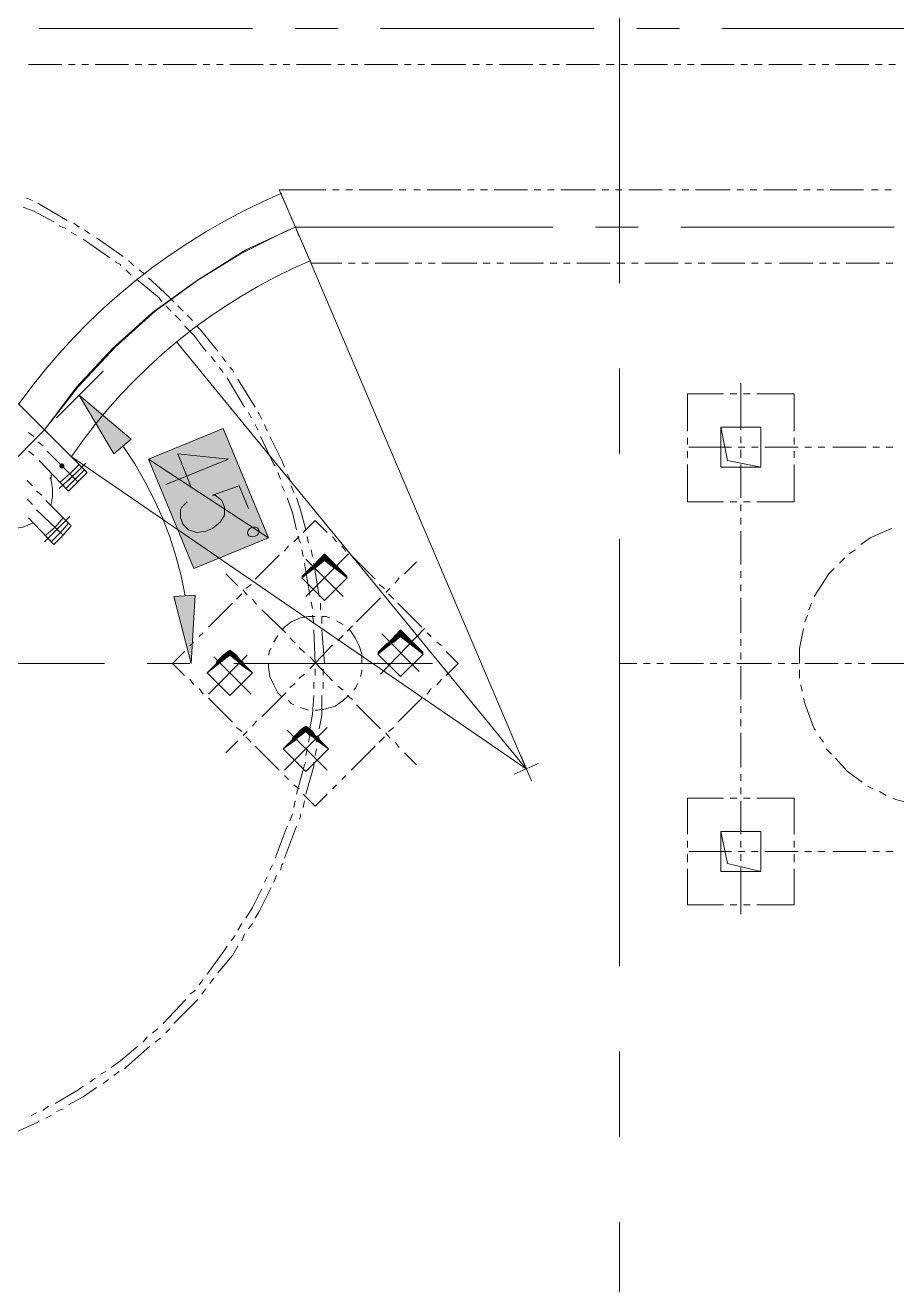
# Model space of a CAD drawing. Header units: millimetres. Extents: x 29 to 95071, y 20 to 67221.
# Drawn here: x 53820 to 57059, y 28872 to 33553 of the extents above; entities that cross this region are included whole.
import ezdxf

# ---------------------------------------------------------------- set-up
doc = ezdxf.new("R2010")
doc.units = ezdxf.units.MM

msp = doc.modelspace()

# ---------------------------------------------------------------- hatches: boundary and pattern name
h = msp.add_hatch(color=7)
h.dxf.hatch_style = 2
h.paths.add_polyline_path([(54149.6, 31959.7), (54214, 32014.2), (54020.7, 32177.8)])
at = {"true_color": 0xffffff}
h = msp.add_hatch(color=7, dxfattribs=at)
h.paths.add_polyline_path([(54556, 32053.9), (54278.5, 31939.9), (54724.5, 31647.5)])
h.paths.add_polyline_path([(54278.5, 31939.9), (54724.5, 31647.5), (54447, 31533.5)])
h = msp.add_hatch(color=7)
h.dxf.hatch_style = 2
h.paths.add_polyline_path([(53956.3, 31905.2), (53949.3, 31908.1), (53946.4, 31915.1), (53949.3, 31922.1), (53956.3, 31925), (53963.3, 31922.1), (53966.2, 31915.1), (53963.3, 31908.1)])
h = msp.add_hatch(color=7)
h.paths.add_polyline_path([(54932.7, 31563.2), (54912.9, 31563.2), (54907.9, 31543.4)])
h.paths.add_polyline_path([(54912.9, 31563.2), (54907.9, 31543.4), (54893.1, 31543.4)])
h = msp.add_hatch(color=7)
h.dxf.hatch_style = 2
h.paths.add_polyline_path([(54932.7, 31588), (54957.5, 31563.2), (54912.9, 31563.2)])
h = msp.add_hatch(color=7)
h.paths.add_polyline_path([(54957.5, 31563.2), (54932.7, 31563.2), (54967.4, 31553.3)])
h.paths.add_polyline_path([(54932.7, 31563.2), (54967.4, 31553.3), (54947.6, 31553.3)])
h = msp.add_hatch(color=7)
h.paths.add_polyline_path([(54947.6, 31553.3), (54957.5, 31543.4), (54967.4, 31543.4)])
h.paths.add_polyline_path([(54957.5, 31543.4), (54967.4, 31543.4), (54967.4, 31538.4)])
h = msp.add_hatch(color=7)
h.dxf.hatch_style = 2
h.paths.add_polyline_path([(54947.6, 31553.3), (54967.4, 31553.3), (54967.4, 31543.4)])
h = msp.add_hatch(color=7)
h.dxf.hatch_style = 2
h.paths.add_polyline_path([(54967.4, 31553.3), (54977.3, 31543.4), (54967.4, 31543.4)])
h = msp.add_hatch(color=7)
h.paths.add_polyline_path([(54898, 31538.4), (54888.1, 31538.4)])
h.paths.add_polyline_path([(54888.1, 31538.4), (54898, 31538.4), (54883.2, 31538.4)])
h.paths.add_polyline_path([(54898, 31538.4), (54883.2, 31538.4), (54848.5, 31503.7)])
h = msp.add_hatch(color=7)
h.dxf.hatch_style = 2
h.paths.add_polyline_path([(54893.1, 31543.4), (54898, 31538.4), (54888.1, 31538.4)])
h = msp.add_hatch(color=7)
h.paths.add_polyline_path([(54907.9, 31543.4), (54893.1, 31543.4), (54903, 31538.4)])
h.paths.add_polyline_path([(54893.1, 31543.4), (54903, 31538.4), (54898, 31538.4)])
h = msp.add_hatch(color=7)
h.paths.add_polyline_path([(54977.3, 31543.4), (54967.4, 31543.4), (54972.4, 31538.4)])
h.paths.add_polyline_path([(54967.4, 31543.4), (54972.4, 31538.4), (54967.4, 31538.4)])
h = msp.add_hatch(color=7)
h.paths.add_polyline_path([(54972.4, 31538.4), (54967.4, 31538.4), (54982.3, 31538.4)])
h.paths.add_polyline_path([(54967.4, 31538.4), (54982.3, 31538.4), (55017, 31503.7)])
h = msp.add_hatch(color=7)
h.paths.add_polyline_path([(54982.3, 31538.4), (54977.3, 31543.4)])
h.paths.add_polyline_path([(54977.3, 31543.4), (54982.3, 31538.4), (54972.4, 31538.4)])
h = msp.add_hatch(color=7)
h.dxf.hatch_style = 2
h.paths.add_polyline_path([(54451.9, 31434.3), (54372.6, 31429.4), (54437.1, 31181.5)])
h = msp.add_hatch(color=7)
h.paths.add_polyline_path([(55215.2, 31280.7), (55195.4, 31280.7), (55190.5, 31260.8)])
h.paths.add_polyline_path([(55195.4, 31280.7), (55190.5, 31260.8), (55175.6, 31260.8)])
h = msp.add_hatch(color=7)
h.dxf.hatch_style = 2
h.paths.add_polyline_path([(55215.2, 31305.5), (55240, 31280.7), (55195.4, 31280.7)])
h = msp.add_hatch(color=7)
h.paths.add_polyline_path([(55240, 31280.7), (55215.2, 31280.7), (55259.9, 31260.8)])
h.paths.add_polyline_path([(55215.2, 31280.7), (55259.9, 31260.8), (55245, 31260.8)])
h = msp.add_hatch(color=7)
h.dxf.hatch_style = 2
h.paths.add_polyline_path([(54580.8, 31231.1), (54605.6, 31211.3), (54556, 31211.3)])
h = msp.add_hatch(color=7)
h.dxf.hatch_style = 2
h.paths.add_polyline_path([(55165.7, 31255.9), (55180.5, 31255.9), (55131, 31221.2)])
h = msp.add_hatch(color=7)
h.paths.add_polyline_path([(55190.5, 31260.8), (55175.6, 31260.8), (55180.5, 31255.9)])
h.paths.add_polyline_path([(55175.6, 31260.8), (55180.5, 31255.9), (55165.7, 31255.9)])
h = msp.add_hatch(color=7)
h.paths.add_polyline_path([(55254.9, 31255.9), (55249.9, 31255.9)])
h.paths.add_polyline_path([(55254.9, 31255.9), (55249.9, 31255.9), (55245, 31260.8)])
h = msp.add_hatch(color=7)
h.dxf.hatch_style = 2
h.paths.add_polyline_path([(55245, 31260.8), (55259.9, 31260.8), (55254.9, 31255.9)])
h = msp.add_hatch(color=7)
h.paths.add_polyline_path([(55254.9, 31255.9), (55249.9, 31255.9), (55264.8, 31255.9)])
h.paths.add_polyline_path([(55249.9, 31255.9), (55264.8, 31255.9), (55299.5, 31221.2)])
h = msp.add_hatch(color=7)
h.dxf.hatch_style = 2
h.paths.add_polyline_path([(55259.9, 31260.8), (55264.8, 31255.9), (55254.9, 31255.9)])
h = msp.add_hatch(color=7)
h.dxf.hatch_style = 2
h.paths.add_polyline_path([(54531.2, 31181.5), (54541.2, 31181.5), (54496.5, 31146.8)])
h = msp.add_hatch(color=7)
h.paths.add_polyline_path([(54551.1, 31191.5), (54536.2, 31191.5), (54546.1, 31186.5)])
h.paths.add_polyline_path([(54536.2, 31191.5), (54546.1, 31186.5), (54531.2, 31186.5)])
h = msp.add_hatch(color=7)
h.paths.add_polyline_path([(54546.1, 31186.5), (54531.2, 31186.5), (54541.2, 31181.5)])
h.paths.add_polyline_path([(54531.2, 31186.5), (54541.2, 31181.5), (54531.2, 31181.5)])
h = msp.add_hatch(color=7)
h.paths.add_polyline_path([(54580.8, 31211.3), (54556, 31211.3), (54551.1, 31191.5)])
h.paths.add_polyline_path([(54556, 31211.3), (54551.1, 31191.5), (54536.2, 31191.5)])
h = msp.add_hatch(color=7)
h.paths.add_polyline_path([(54605.6, 31211.3), (54580.8, 31211.3), (54620.5, 31191.5)])
h.paths.add_polyline_path([(54580.8, 31211.3), (54620.5, 31191.5), (54605.6, 31191.5)])
h = msp.add_hatch(color=7)
h.paths.add_polyline_path([(54615.5, 31186.5), (54605.6, 31191.5)])
h.paths.add_polyline_path([(54615.5, 31186.5), (54605.6, 31191.5), (54620.5, 31191.5)])
h = msp.add_hatch(color=7)
h.dxf.hatch_style = 2
h.paths.add_polyline_path([(54620.5, 31191.5), (54630.4, 31186.5), (54615.5, 31186.5)])
h = msp.add_hatch(color=7)
h.paths.add_polyline_path([(54615.5, 31186.5), (54615.5, 31181.5), (54630.4, 31181.5)])
h.paths.add_polyline_path([(54615.5, 31181.5), (54630.4, 31181.5), (54665.1, 31146.8)])
h = msp.add_hatch(color=7)
h.dxf.hatch_style = 2
h.paths.add_polyline_path([(54615.5, 31186.5), (54630.4, 31186.5), (54630.4, 31181.5)])
h = msp.add_hatch(color=7)
h.dxf.hatch_style = 2
h.paths.add_polyline_path([(54863.3, 30948.6), (54878.2, 30938.7), (54848.5, 30938.7)])
h = msp.add_hatch(color=7)
h.dxf.hatch_style = 2
h.paths.add_polyline_path([(54813.8, 30899), (54828.6, 30899), (54779.1, 30864.3)])
h = msp.add_hatch(color=7)
h.paths.add_polyline_path([(54833.6, 30908.9), (54818.7, 30908.9), (54828.6, 30904)])
h.paths.add_polyline_path([(54818.7, 30908.9), (54828.6, 30904), (54813.8, 30904)])
h = msp.add_hatch(color=7)
h.paths.add_polyline_path([(54828.6, 30904), (54813.8, 30904), (54828.6, 30899)])
h.paths.add_polyline_path([(54813.8, 30904), (54828.6, 30899), (54813.8, 30899)])
h = msp.add_hatch(color=7)
h.paths.add_polyline_path([(54863.3, 30928.8), (54838.5, 30928.8), (54833.6, 30908.9)])
h.paths.add_polyline_path([(54838.5, 30928.8), (54833.6, 30908.9), (54818.7, 30908.9)])
h = msp.add_hatch(color=7)
h.paths.add_polyline_path([(54878.2, 30938.7), (54848.5, 30938.7), (54878.2, 30928.8)])
h.paths.add_polyline_path([(54848.5, 30938.7), (54878.2, 30928.8), (54838.5, 30928.8)])
h = msp.add_hatch(color=7)
h.dxf.hatch_style = 2
h.paths.add_polyline_path([(54863.3, 30928.8), (54878.2, 30928.8), (54878.2, 30913.9)])
h = msp.add_hatch(color=7)
h.dxf.hatch_style = 2
h.paths.add_polyline_path([(54878.2, 30938.7), (54888.1, 30928.8), (54878.2, 30928.8)])
h = msp.add_hatch(color=7)
h.paths.add_polyline_path([(54888.1, 30928.8), (54878.2, 30928.8), (54898, 30913.9)])
h.paths.add_polyline_path([(54878.2, 30928.8), (54898, 30913.9), (54878.2, 30913.9)])
h = msp.add_hatch(color=7)
h.paths.add_polyline_path([(54898, 30913.9), (54878.2, 30913.9), (54907.9, 30908.9)])
h.paths.add_polyline_path([(54878.2, 30913.9), (54907.9, 30908.9), (54888.1, 30908.9)])
h = msp.add_hatch(color=7)
h.paths.add_polyline_path([(54898, 30904), (54888.1, 30908.9)])
h.paths.add_polyline_path([(54898, 30904), (54888.1, 30908.9), (54907.9, 30908.9)])
h = msp.add_hatch(color=7)
h.dxf.hatch_style = 2
h.paths.add_polyline_path([(54907.9, 30908.9), (54912.9, 30904), (54898, 30904)])
h = msp.add_hatch(color=7)
h.paths.add_polyline_path([(54898, 30904), (54898, 30899), (54912.9, 30899)])
h.paths.add_polyline_path([(54898, 30899), (54912.9, 30899), (54947.6, 30864.3)])
h = msp.add_hatch(color=7)
h.dxf.hatch_style = 2
h.paths.add_polyline_path([(54898, 30904), (54912.9, 30904), (54912.9, 30899)])

# ---------------------------------------------------------------- linework, layer by layer
at = {"color": 7, "lineweight": 0}
for points in [[(56028.1, 32594.2), (56028.1, 34185.2)], [(53872, 33540.9), (54665.1, 33540.9)], [(54823.7, 33540.9), (54982.3, 33540.9)], [(55140.9, 33540.9), (55933.9, 33540.9)], [(56092.6, 33540.9), (56251.2, 33540.9)], [(56409.8, 33540.9), (57207.8, 33540.9)], [(53832.4, 33407), (53956.3, 33407)], [(53981.1, 33407), (54005.8, 33407)], [(54030.6, 33407), (54055.4, 33407)], [(54080.2, 33407), (54204.1, 33407)], [(54228.9, 33407), (54253.7, 33407)], [(54278.5, 33407), (54308.2, 33407)], [(54333, 33407), (54456.9, 33407)], [(54481.7, 33407), (54506.5, 33407)], [(54531.2, 33407), (54556, 33407)], [(54580.8, 33407), (54704.7, 33407)], [(54729.5, 33407), (54754.3, 33407)], [(54779.1, 33407), (54803.9, 33407)], [(54828.6, 33407), (54957.5, 33407)], [(54982.3, 33407), (55007.1, 33407)], [(55031.9, 33407), (55056.6, 33407)], [(55081.4, 33407), (55205.3, 33407)], [(55230.1, 33407), (55254.9, 33407)], [(55279.7, 33407), (55304.5, 33407)], [(55329.2, 33407), (55458.1, 33407)], [(55482.9, 33407), (55507.7, 33407)], [(55532.5, 33407), (55557.2, 33407)], [(55582, 33407), (55705.9, 33407)], [(55730.7, 33407), (55755.5, 33407)], [(55780.3, 33407), (55805.1, 33407)], [(55829.9, 33407), (55953.8, 33407)], [(55978.6, 33407), (56008.3, 33407)], [(56033.1, 33407), (56057.9, 33407)], [(56082.6, 33407), (56206.6, 33407)], [(56231.3, 33407), (56256.1, 33407)], [(56280.9, 33407), (56305.7, 33407)], [(56330.5, 33407), (56454.4, 33407)], [(56479.2, 33407), (56503.9, 33407)], [(56528.7, 33407), (56558.5, 33407)], [(56583.2, 33407), (56707.2, 33407)], [(56731.9, 33407), (56756.7, 33407)], [(56781.5, 33407), (56806.3, 33407)], [(56831.1, 33407), (56955, 33407)], [(56979.8, 33407), (57004.6, 33407)], [(57029.3, 33407), (57054.1, 33407)], [(54774.3, 32929.1), (54701.6, 32896.7), (54630.2, 32861.9), (54560.2, 32824.7), (54491.5, 32785.2), (54424.4, 32743.5), (54358.7, 32699.5), (54294.6, 32653.4), (54232.2, 32605.1), (54171.4, 32554.7), (54112.4, 32502.3), (54055.1, 32447.8), (53999.7, 32391.4), (53946.2, 32333.1), (53894.6, 32272.9), (53845, 32210.8), (53797.5, 32147)], [(53847.2, 32901.5), (53822.5, 32911.4)], [(54764.2, 32941.1), (54937.7, 32941.1)], [(54764.2, 32941.1), (54798.9, 32861.8)], [(54878.2, 32678.4), (54769.2, 32931.2)], [(54962.5, 32941.1), (54987.2, 32941.1)], [(55012, 32941.1), (55036.8, 32941.1)], [(55061.6, 32941.1), (55185.5, 32941.1)], [(55210.3, 32941.1), (55235.1, 32941.1)], [(55264.8, 32941.1), (55289.6, 32941.1)], [(55314.4, 32941.1), (55438.3, 32941.1)], [(55463.1, 32941.1), (55487.9, 32941.1)], [(55512.6, 32941.1), (55537.4, 32941.1)], [(55562.2, 32941.1), (55686.1, 32941.1)], [(55710.9, 32941.1), (55735.7, 32941.1)], [(55760.5, 32941.1), (55785.2, 32941.1)], [(55810, 32941.1), (55938.9, 32941.1)], [(55963.7, 32941.1), (55988.5, 32941.1)], [(56013.2, 32941.1), (56038, 32941.1)], [(56062.8, 32941.1), (56186.7, 32941.1)], [(56211.5, 32941.1), (56236.3, 32941.1)], [(56261.1, 32941.1), (56285.9, 32941.1)], [(56310.6, 32941.1), (56439.5, 32941.1)], [(56464.3, 32941.1), (56489.1, 32941.1)], [(56513.9, 32941.1), (56538.6, 32941.1)], [(56563.4, 32941.1), (56687.3, 32941.1)], [(56712.1, 32941.1), (56736.9, 32941.1)], [(56761.7, 32941.1), (56786.5, 32941.1)], [(56811.3, 32941.1), (56935.2, 32941.1)], [(56964.9, 32941.1), (56989.7, 32941.1)], [(57014.5, 32941.1), (57039.3, 32941.1)], [(53926.5, 32822.2), (53852.2, 32861.8), (53812.5, 32876.7)], [(53976.1, 32827.1), (53867.1, 32891.5)], [(54020.7, 32802.3), (54000.9, 32817.2)], [(54808.8, 32837), (54818.7, 32817.2)], [(53891.8, 32048.9), (54015.8, 32207.5), (54154.5, 32356.2), (54303.2, 32490.1), (54466.8, 32609), (54640.3, 32718.1), (54823.7, 32802.3)], [(54798.9, 32792.4), (54620.5, 32703.2), (54451.9, 32599.1), (54293.3, 32485.1), (54144.6, 32351.3), (54010.8, 32207.5), (53891.8, 32048.9)], [(53971.2, 32797.4), (53946.4, 32807.3)], [(54010.8, 32772.6), (53991, 32782.5)], [(54060.4, 32777.5), (54040.5, 32792.4)], [(54823.7, 32802.3), (55780.3, 32802.3)], [(54828.6, 32792.4), (54838.5, 32767.6)], [(55938.9, 32802.3), (56097.5, 32802.3)], [(56256.1, 32802.3), (57049.2, 32802.3)], [(54134.7, 32688.3), (54035.6, 32757.7)], [(54184.3, 32693.3), (54085.2, 32762.7)], [(54848.5, 32747.8), (54883.2, 32668.5)], [(54881, 32678.3), (54814.3, 32648.5), (54748.8, 32616.4), (54684.6, 32582), (54621.8, 32545.5), (54560.4, 32506.8), (54500.5, 32466), (54442, 32423.1), (54385.2, 32378.2), (54329.9, 32331.3), (54276.4, 32282.5), (54224.6, 32231.8), (54174.5, 32179.2), (54126.3, 32124.8), (54080, 32068.7), (54035.6, 32010.8), (53993.2, 31951.3)], [(54223.9, 32658.6), (54204.1, 32678.4)], [(55681.2, 30790), (54878.2, 32678.4)], [(54174.4, 32658.6), (54174.4, 32663.5), (54154.5, 32673.5)], [(54214, 32623.9), (54194.2, 32643.7)], [(54263.6, 32628.9), (54243.8, 32643.7)], [(54883.2, 32668.5), (54997.2, 32668.5)], [(55021.9, 32668.5), (55046.7, 32668.5)], [(55071.5, 32668.5), (55096.3, 32668.5)], [(55121.1, 32668.5), (55245, 32668.5)], [(55269.8, 32668.5), (55294.5, 32668.5)], [(55319.3, 32668.5), (55344.1, 32668.5)], [(55368.9, 32668.5), (55497.8, 32668.5)], [(55522.5, 32668.5), (55547.3, 32668.5)], [(55572.1, 32668.5), (55596.9, 32668.5)], [(55621.7, 32668.5), (55745.6, 32668.5)], [(55770.4, 32668.5), (55795.2, 32668.5)], [(55819.9, 32668.5), (55844.7, 32668.5)], [(55869.5, 32668.5), (55993.4, 32668.5)], [(56018.2, 32668.5), (56047.9, 32668.5)], [(56072.7, 32668.5), (56097.5, 32668.5)], [(56122.3, 32668.5), (56246.2, 32668.5)], [(56271, 32668.5), (56295.8, 32668.5)], [(56320.6, 32668.5), (56345.3, 32668.5)], [(56370.1, 32668.5), (56494, 32668.5)], [(56518.8, 32668.5), (56543.6, 32668.5)], [(56568.4, 32668.5), (56593.2, 32668.5)], [(56622.9, 32668.5), (56746.8, 32668.5)], [(56771.6, 32668.5), (56796.4, 32668.5)], [(56821.2, 32668.5), (56845.9, 32668.5)], [(56870.7, 32668.5), (56994.6, 32668.5)], [(57019.4, 32668.5), (57044.2, 32668.5)], [(54328, 32524.8), (54318.1, 32539.6), (54233.8, 32609)], [(54372.6, 32524.8), (54337.9, 32559.5), (54278.5, 32614)], [(54362.7, 32490.1), (54342.9, 32509.9)], [(54407.3, 32490.1), (54387.5, 32509.9)], [(54397.4, 32455.4), (54377.6, 32475.2)], [(54442, 32455.4), (54422.2, 32475.2)], [(54491.6, 32341.4), (54447, 32400.8), (54412.3, 32435.5)], [(54536.2, 32341.4), (54471.8, 32420.7), (54456.9, 32435.5)], [(53991, 31949.8), (55681.2, 30790), (54382.5, 32376.1)], [(54526.3, 32301.7), (54511.4, 32321.5)], [(54565.9, 32301.7), (54551.1, 32321.5)], [(53936.5, 32093.5), (54109.9, 32267)], [(54556, 32262.1), (54541.2, 32281.9)], [(54595.7, 32262.1), (54590.7, 32272), (54580.8, 32281.9)], [(56028.1, 31959.7), (56028.1, 32276.9)], [(54635.3, 32133.2), (54570.9, 32242.2)], [(54675, 32133.2), (54610.5, 32237.3)], [(56479.2, 32048.9), (56479.2, 32222.4)], [(53847.2, 32093.5), (53738.2, 32202.6)], [(56280.9, 32182.8), (56414.7, 32182.8)], [(56280.9, 32044), (56280.9, 32182.8)], [(56439.5, 32182.8), (56464.3, 32182.8)], [(56489.1, 32182.8), (56513.9, 32182.8)], [(56538.6, 32182.8), (56677.4, 32182.8)], [(56677.4, 32044), (56677.4, 32182.8)], [(53991, 31949.8), (53792.7, 32148.1)], [(53991, 31949.8), (53792.7, 32148.1)], [(53881.9, 32058.8), (53867.1, 32073.7)], [(54660.1, 32093.5), (54650.2, 32113.4)], [(54684.9, 32048.9), (54675, 32068.8)], [(54699.8, 32088.6), (54689.9, 32108.4), (54684.9, 32113.4)], [(54719.6, 32044), (54709.7, 32068.8)], [(53029.4, 31181.5), (53891.8, 32048.9)], [(53852.2, 32024.2), (53832.4, 32039)], [(53852.2, 32024.2), (53832.4, 32039)], [(53921.6, 32019.2), (53901.8, 32039)], [(54749.3, 31915.1), (54744.4, 31920.1), (54694.8, 32024.2)], [(54784, 31910.2), (54774.1, 31934.9), (54729.5, 32024.2)], [(56404.8, 32058.8), (56553.5, 32058.8)], [(56429.6, 31934.9), (56404.8, 32058.8), (56404.8, 31910.2)], [(56479.2, 31999.4), (56479.2, 32024.2)], [(56553.5, 31910.2), (56553.5, 32058.8)], [(53886.9, 31989.5), (53867.1, 32004.3)], [(53886.9, 31989.5), (53867.1, 32004.3)], [(54050.5, 31890.3), (53936.5, 32004.3)], [(54414.9, 31432.7), (54399.5, 31506.8), (54380.2, 31579.7), (54357, 31651.4), (54330.1, 31721.8), (54299.4, 31790.5), (54265.1, 31857.6), (54227.2, 31922.8), (54185.7, 31986.1)], [(56280.9, 31994.4), (56280.9, 32019.2)], [(56285.9, 31984.5), (56444.5, 31984.5)], [(56469.2, 31984.5), (56494, 31984.5)], [(56479.2, 31944.8), (56479.2, 31974.6)], [(56518.8, 31984.5), (56543.6, 31984.5)], [(56568.4, 31984.5), (56692.3, 31984.5)], [(56677.4, 31994.4), (56677.4, 32019.2)], [(56717.1, 31984.5), (56741.9, 31984.5)], [(56766.6, 31984.5), (56791.4, 31984.5)], [(56821.2, 31984.5), (56945.1, 31984.5)], [(56969.9, 31984.5), (56994.6, 31984.5)], [(57019.4, 31984.5), (57044.2, 31984.5)], [(53852.2, 31954.8), (53832.4, 31969.6)], [(53981.1, 31820.9), (53872, 31934.9)], [(54015.8, 31855.6), (53901.8, 31969.6)], [(54015.8, 31855.6), (53901.8, 31969.6)], [(54342.9, 31845.7), (54575.8, 31939.9), (54387.5, 31959.7), (54437.1, 31835.8)], [(56280.9, 31944.8), (56280.9, 31969.6)], [(56404.8, 31910.2), (56553.5, 31910.2), (56429.6, 31934.9)], [(56677.4, 31944.8), (56677.4, 31969.6)], [(53921.6, 31885.4), (53916.6, 31880.4)], [(54010.8, 31890.3), (53946.4, 31830.8)], [(53986, 31885.4), (53951.3, 31855.6)], [(53981.1, 31860.6), (54045.5, 31925)], [(53986, 31885.4), (54020.7, 31920.1)], [(54005.8, 31865.5), (54040.5, 31900.2)], [(54050.5, 31890.3), (54015.8, 31855.6)], [(54769.2, 31865.5), (54759.2, 31890.3)], [(54803.9, 31865.5), (54793.9, 31885.4)], [(56280.9, 31781.3), (56280.9, 31920.1)], [(56479.2, 31796.2), (56479.2, 31920.1)], [(56677.4, 31781.3), (56677.4, 31920.1)], [(53847.2, 31840.8), (53827.4, 31860.6)], [(53916.6, 31771.4), (53921.6, 31801.1), (53921.6, 31830.8), (53916.6, 31860.6), (53916.6, 31865.5), (53911.7, 31870.5), (53916.6, 31870.5), (53916.6, 31875.5), (53916.6, 31880.4)], [(54005.8, 31865.5), (53971.2, 31830.8)], [(53981.1, 31820.9), (54015.8, 31855.6)], [(54650.2, 31756.5), (54615.5, 31840.8), (54516.4, 31806.1), (54526.3, 31806.1), (54551.1, 31786.2), (54561, 31761.5), (54561, 31731.7), (54546.1, 31706.9), (54516.4, 31682.2), (54491.6, 31672.2), (54456.9, 31667.3), (54427.2, 31677.2), (54407.3, 31697), (54397.4, 31721.8), (54397.4, 31751.5), (54402.4, 31761.5), (54422.2, 31781.3)], [(54784, 31820.9), (54774.1, 31840.8)], [(54818.7, 31816), (54808.8, 31840.8)], [(53847.2, 31771.4), (53827.4, 31791.2)], [(53847.2, 31771.4), (53827.4, 31791.2)], [(53881.9, 31806.1), (53862.1, 31820.9)], [(54828.6, 31677.2), (54813.8, 31741.6), (54793.9, 31796.2)], [(54863.3, 31677.2), (54843.5, 31751.5), (54828.6, 31796.2)], [(53961.2, 31657.4), (53862.1, 31751.5)], [(53961.2, 31657.4), (53862.1, 31751.5)], [(53991, 31692.1), (53896.8, 31786.2)], [(56280.9, 31781.3), (56414.7, 31781.3)], [(56439.5, 31781.3), (56464.3, 31781.3)], [(56479.2, 31746.6), (56479.2, 31771.4)], [(56489.1, 31781.3), (56513.9, 31781.3)], [(56538.6, 31781.3), (56677.4, 31781.3)], [(53713.4, 31677.2), (53718.4, 31677.2), (53718.4, 31682.2), (53723.3, 31682.2), (53728.3, 31682.2), (53733.2, 31682.2), (53738.2, 31682.2), (53777.8, 31682.2), (53812.5, 31687.1), (53847.2, 31702)], [(53926.5, 31622.7), (53832.4, 31721.8)], [(53956.3, 31697), (53891.8, 31632.6)], [(53921.6, 31662.3), (53986, 31726.8)], [(53931.5, 31687.1), (53961.2, 31721.8)], [(53951.3, 31667.3), (53981.1, 31702)], [(54853.4, 31667.3), (54898, 31711.9)], [(54898, 31711.9), (54942.6, 31667.3)], [(56479.2, 31697), (56479.2, 31721.8)], [(53931.5, 31687.1), (53896.8, 31657.4)], [(53951.3, 31667.3), (53916.6, 31632.6)], [(53926.5, 31622.7), (53961.2, 31657.4)], [(53991, 31692.1), (53961.2, 31657.4)], [(54818.7, 31632.6), (54838.5, 31652.4)], [(54843.5, 31627.6), (54833.6, 31652.4)], [(54873.2, 31627.6), (54868.3, 31652.4)], [(54962.5, 31652.4), (54977.3, 31632.6)], [(56479.2, 31548.3), (56479.2, 31672.2)], [(57039.3, 31682.2), (56959.9, 31647.5), (56925.3, 31622.7)], [(54784, 31597.9), (54798.9, 31617.7)], [(54853.4, 31578.1), (54848.5, 31602.8)], [(54888.1, 31578.1), (54883.2, 31602.8)], [(54997.2, 31617.7), (55012, 31597.9)], [(56028.1, 30056.4), (56028.1, 31642.5)], [(56905.4, 31602.8), (56880.6, 31588)], [(54675, 31493.8), (54764.2, 31583)], [(54932.7, 31588), (54848.5, 31498.8), (54932.7, 31563.2)], [(54878.2, 31434.3), (54858.4, 31553.3)], [(55021.9, 31588), (54863.3, 31429.4)], [(54863.3, 31568.1), (55002.1, 31429.4)], [(54912.9, 31429.4), (54893.1, 31553.3)], [(55017, 31498.8), (54932.7, 31588)], [(54932.7, 31563.2), (55017, 31498.8)], [(55031.9, 31583), (55121.1, 31493.8)], [(55230.1, 31513.6), (55274.7, 31558.2)], [(56865.8, 31573.1), (56845.9, 31553.3)], [(54565.9, 31513.6), (54610.5, 31469)], [(56479.2, 31498.8), (56479.2, 31523.5)], [(56826.1, 31533.5), (56806.3, 31513.6), (56751.8, 31429.4)], [(54640.3, 31459.1), (54660.1, 31474)], [(54932.7, 31414.5), (54848.5, 31498.8)], [(55017, 31498.8), (54932.7, 31414.5)], [(55135.9, 31474), (55155.8, 31459.1)], [(55195.4, 31478.9), (55210.3, 31498.8)], [(56479.2, 31449.2), (56479.2, 31474)], [(54605.6, 31419.5), (54625.4, 31439.3)], [(54630.4, 31454.1), (54645.2, 31434.3)], [(54665.1, 31419.5), (54679.9, 31399.6)], [(55051.7, 31335.2), (55140.9, 31424.4)], [(55160.7, 31444.2), (55175.6, 31459.1)], [(55170.6, 31439.3), (55190.5, 31419.5)], [(56479.2, 31295.5), (56479.2, 31424.4)], [(54501.5, 31315.4), (54590.7, 31404.6)], [(54699.8, 31379.8), (54789, 31295.5)], [(54888.1, 31384.8), (54883.2, 31409.5)], [(54917.9, 31379.8), (54917.9, 31404.6)], [(55205.3, 31404.6), (55294.5, 31315.4)], [(56741.9, 31404.6), (56731.9, 31379.8)], [(54898, 31355), (54873.2, 31355), (54843.5, 31350.1), (54808.8, 31335.2), (54784, 31315.4), (54774.1, 31305.5)], [(54893.1, 31330.2), (54888.1, 31360)], [(54922.8, 31330.2), (54922.8, 31355)], [(54952.5, 31350.1), (54937.7, 31355), (54922.8, 31355)], [(55002.1, 31325.3), (54977.3, 31340.1)], [(55017, 31300.5), (55036.8, 31320.3)], [(56727, 31360), (56717.1, 31335.2)], [(54466.8, 31280.7), (54481.7, 31295.5)], [(54759.2, 31285.6), (54744.4, 31260.8)], [(54803.9, 31275.7), (54823.7, 31255.9)], [(54898, 31181.5), (54893.1, 31305.5)], [(54932.7, 31181.5), (54922.8, 31305.5)], [(54982.3, 31265.8), (55002.1, 31285.6)], [(55071.5, 31181.5), (55071.5, 31216.2), (55061.6, 31246), (55046.7, 31275.7), (55026.9, 31305.5), (55021.9, 31305.5)], [(55215.2, 31305.5), (55131, 31216.2), (55215.2, 31280.7)], [(55304.5, 31310.4), (55140.9, 31141.9)], [(55284.6, 31151.8), (55145.9, 31290.6)], [(55215.2, 31280.7), (55299.5, 31216.2), (55215.2, 31305.5)], [(55314.4, 31295.5), (55329.2, 31280.7)], [(56712.1, 31310.4), (56697.3, 31236.1), (56697.3, 31181.5)], [(54367.7, 31181.5), (54412.3, 31226.1)], [(54432.1, 31246), (54447, 31260.8)], [(54734.5, 31236.1), (54729.5, 31231.1), (54724.5, 31211.3)], [(54838.5, 31241), (54858.4, 31221.2)], [(54878.2, 31161.7), (54962.5, 31250.9)], [(55349.1, 31260.8), (55368.9, 31246)], [(55383.8, 31226.1), (55428.4, 31181.5)], [(56479.2, 31246), (56479.2, 31270.8)], [(54114.9, 31181.5), (53321.8, 31181.5)], [(54432.1, 31181.5), (54273.5, 31181.5)], [(54367.7, 31181.5), (54412.3, 31136.9)], [(54645.2, 31211.3), (54501.5, 31067.5)], [(54660.1, 31067.5), (54521.3, 31206.3)], [(55334.2, 31181.5), (54595.7, 31181.5)], [(54724.5, 31181.5), (54724.5, 31166.7), (54729.5, 31132), (54744.4, 31102.2), (54759.2, 31072.5), (54774.1, 31057.6)], [(54878.2, 31206.3), (54962.5, 31117.1)], [(55215.2, 31132), (55131, 31216.2)], [(55299.5, 31216.2), (55215.2, 31132)], [(55383.8, 31136.9), (55428.4, 31181.5)], [(56028.1, 31181.5), (56092.6, 31181.5)], [(56117.3, 31181.5), (56142.1, 31181.5)], [(56166.9, 31181.5), (56191.7, 31181.5)], [(56216.5, 31181.5), (56340.4, 31181.5)], [(56365.2, 31181.5), (56389.9, 31181.5)], [(56414.7, 31181.5), (56439.5, 31181.5)], [(56464.3, 31181.5), (56593.2, 31181.5)], [(56479.2, 31196.4), (56479.2, 31221.2)], [(56617.9, 31181.5), (56642.7, 31181.5)], [(56667.5, 31181.5), (56692.3, 31181.5)], [(56717.1, 31181.5), (56841, 31181.5)], [(56865.8, 31181.5), (56890.6, 31181.5)], [(56915.3, 31181.5), (56940.1, 31181.5)], [(56964.9, 31181.5), (57088.8, 31181.5)], [(54580.8, 31062.6), (54496.5, 31146.8)], [(54665.1, 31146.8), (54580.8, 31062.6)], [(54838.5, 31127), (54858.4, 31141.9)], [(54898, 31136.9), (54898, 31161.7)], [(54927.8, 31136.9), (54927.8, 31161.7)], [(55066.5, 31132), (55071.5, 31151.8), (55071.5, 31156.8)], [(56479.2, 31047.7), (56479.2, 31171.6)], [(56697.3, 31156.8), (56697.3, 31132), (56697.3, 31127)], [(54432.1, 31122.1), (54447, 31102.2)], [(54466.8, 31087.4), (54481.7, 31067.5)], [(54803.9, 31092.3), (54823.7, 31107.2)], [(54893.1, 31087.4), (54893.1, 31112.1)], [(54927.8, 31087.4), (54927.8, 31112.1)], [(54982.3, 31097.3), (55002.1, 31082.4)], [(55041.8, 31082.4), (55046.7, 31087.4), (55056.6, 31107.2)], [(55314.4, 31067.5), (55329.2, 31087.4)], [(55349.1, 31102.2), (55368.9, 31122.1)], [(56702.2, 31102.2), (56707.2, 31077.5)], [(54501.5, 31052.7), (54590.7, 30963.5)], [(54699.8, 30983.3), (54789, 31072.5)], [(54798.9, 31042.8), (54808.8, 31032.8), (54818.7, 31027.9)], [(54878.2, 30938.7), (54888.1, 30993.2), (54893.1, 31062.6)], [(54898, 31008.1), (54907.9, 31008.1), (54937.7, 31013), (54972.4, 31022.9), (55002.1, 31042.8), (55021.9, 31062.6)], [(54912.9, 30938.7), (54922.8, 30988.2), (54922.8, 31062.6)], [(55017, 31062.6), (55036.8, 31047.7)], [(55205.3, 30963.5), (55294.5, 31052.7)], [(56712.1, 31052.7), (56717.1, 31032.8), (56751.8, 30938.7), (56756.7, 30933.7)], [(54843.5, 31018), (54873.2, 31008.1)], [(55051.7, 31027.9), (55140.9, 30938.7)], [(56479.2, 30998.1), (56479.2, 31022.9)], [(54665.1, 30948.6), (54679.9, 30968.4)], [(54863.3, 30948.6), (54779.1, 30864.3), (54863.3, 30928.8)], [(54863.3, 30928.8), (54947.6, 30864.3), (54863.3, 30948.6)], [(56479.2, 30948.6), (56479.2, 30973.4)], [(54605.6, 30943.6), (54625.4, 30928.8)], [(54630.4, 30913.9), (54645.2, 30928.8)], [(54640.3, 30908.9), (54660.1, 30889.1)], [(54942.6, 30943.6), (54784, 30785)], [(54942.6, 30785), (54793.9, 30933.7)], [(54873.2, 30889.1), (54878.2, 30913.9)], [(54903, 30889.1), (54907.9, 30913.9)], [(55135.9, 30889.1), (55155.8, 30908.9)], [(55160.7, 30923.8), (55175.6, 30904)], [(55170.6, 30928.8), (55190.5, 30943.6)], [(56479.2, 30794.9), (56479.2, 30923.8)], [(56771.6, 30908.9), (56786.5, 30889.1)], [(54565.9, 30849.5), (54610.5, 30894.1)], [(54675, 30874.2), (54764.2, 30785)], [(54863.3, 30780.1), (54779.1, 30864.3)], [(54863.3, 30839.5), (54868.3, 30864.3)], [(54947.6, 30864.3), (54863.3, 30780.1)], [(54898, 30839.5), (54903, 30864.3)], [(55031.9, 30785), (55121.1, 30874.2)], [(55195.4, 30889.1), (55210.3, 30869.3)], [(56796.4, 30864.3), (56806.3, 30854.4), (56816.2, 30844.5)], [(54828.6, 30695.8), (54858.4, 30804.8), (54863.3, 30814.8)], [(54863.3, 30695.8), (54893.1, 30799.9), (54893.1, 30814.8)], [(55230.1, 30849.5), (55274.7, 30804.8)], [(55725.8, 30809.8), (55636.5, 30770.1)], [(55661.3, 30839.5), (55701, 30745.4)], [(56831.1, 30829.6), (56875.7, 30780.1), (56930.2, 30740.4)], [(54784, 30765.2), (54798.9, 30750.3)], [(54997.2, 30750.3), (55012, 30765.2)], [(56479.2, 30745.4), (56479.2, 30770.1)], [(54818.7, 30730.5), (54838.5, 30715.6)], [(54962.5, 30715.6), (54977.3, 30730.5)], [(56479.2, 30695.8), (56479.2, 30720.6)], [(56950, 30725.5), (56959.9, 30720.6), (56969.9, 30715.6)], [(54818.7, 30646.2), (54823.7, 30671)], [(54853.4, 30695.8), (54898, 30651.2), (54942.6, 30695.8)], [(54853.4, 30646.2), (54858.4, 30671)], [(56280.9, 30680.9), (56414.7, 30680.9)], [(56280.9, 30547.1), (56280.9, 30680.9)], [(56439.5, 30680.9), (56464.3, 30680.9)], [(56479.2, 30547.1), (56479.2, 30671)], [(56489.1, 30680.9), (56513.9, 30680.9)], [(56538.6, 30680.9), (56677.4, 30680.9)], [(56677.4, 30547.1), (56677.4, 30680.9)], [(56994.6, 30705.7), (57019.4, 30690.8)], [(57044.2, 30680.9), (57054.1, 30676), (57153.3, 30651.2), (57168.1, 30651.2)], [(54803.9, 30596.7), (54813.8, 30621.5)], [(54838.5, 30601.6), (54843.5, 30611.5), (54843.5, 30621.5)], [(54749.3, 30457.9), (54793.9, 30576.8)], [(54784, 30457.9), (54828.6, 30576.8)], [(56404.8, 30557), (56553.5, 30557)], [(56429.6, 30438.1), (56404.8, 30557), (56404.8, 30408.3)], [(56553.5, 30408.3), (56553.5, 30557)], [(56280.9, 30497.5), (56280.9, 30522.3)], [(56285.9, 30482.7), (56444.5, 30482.7)], [(56469.2, 30482.7), (56494, 30482.7)], [(56479.2, 30497.5), (56479.2, 30522.3)], [(56518.8, 30482.7), (56543.6, 30482.7)], [(56568.4, 30482.7), (56692.3, 30482.7)], [(56677.4, 30497.5), (56677.4, 30522.3)], [(56717.1, 30482.7), (56741.9, 30482.7)], [(56766.6, 30482.7), (56791.4, 30482.7)], [(56821.2, 30482.7), (56945.1, 30482.7)], [(56969.9, 30482.7), (56994.6, 30482.7)], [(57019.4, 30482.7), (57044.2, 30482.7)], [(54729.5, 30413.3), (54739.4, 30433.1)], [(54769.2, 30413.3), (54774.1, 30433.1), (54779.1, 30438.1)], [(56280.9, 30443), (56280.9, 30472.8)], [(56404.8, 30408.3), (56553.5, 30408.3), (56429.6, 30438.1)], [(56479.2, 30448), (56479.2, 30472.8)], [(56677.4, 30443), (56677.4, 30472.8)], [(54709.7, 30368.7), (54719.6, 30388.5)], [(54744.4, 30368.7), (54754.3, 30393.4)], [(56280.9, 30284.4), (56280.9, 30418.2)], [(56479.2, 30249.7), (56479.2, 30423.2)], [(56677.4, 30284.4), (56677.4, 30418.2)], [(54640.3, 30234.8), (54665.1, 30274.5), (54699.8, 30343.9)], [(54675, 30234.8), (54689.9, 30259.6), (54734.5, 30348.8)], [(56280.9, 30284.4), (56414.7, 30284.4)], [(56439.5, 30284.4), (56464.3, 30284.4)], [(56489.1, 30284.4), (56513.9, 30284.4)], [(56538.6, 30284.4), (56677.4, 30284.4)], [(54610.5, 30190.2), (54625.4, 30215)], [(54650.2, 30195.2), (54665.1, 30215)], [(54585.8, 30150.6), (54600.6, 30170.4)], [(54625.4, 30150.6), (54635.3, 30175.4)], [(54496.5, 30026.7), (54561, 30115.9), (54570.9, 30130.8)], [(54536.2, 30031.6), (54590.7, 30096.1), (54610.5, 30130.8)], [(54506.5, 29992), (54521.3, 30011.8)], [(54432.1, 29952.3), (54447, 29962.2), (54451.9, 29967.2)], [(54466.8, 29987), (54481.7, 30006.8)], [(54476.7, 29952.3), (54491.6, 29972.1)], [(54333, 29843.3), (54417.2, 29932.5)], [(54372.6, 29843.3), (54461.8, 29932.5)], [(54293.3, 29808.6), (54313.2, 29823.4)], [(54342.9, 29808.6), (54357.8, 29823.4)], [(54258.6, 29773.9), (54273.5, 29793.7)], [(54303.2, 29773.9), (54323.1, 29788.8)], [(54139.7, 29679.7), (54174.4, 29704.5), (54238.8, 29759)], [(54189.2, 29674.8), (54194.2, 29679.7), (54283.4, 29759)], [(56028.1, 29422), (56028.1, 29739.2)], [(54060.4, 29625.2), (54080.2, 29640.1)], [(54100, 29654.9), (54119.8, 29664.8)], [(54109.9, 29620.2), (54129.8, 29635.1)], [(54149.6, 29650), (54169.4, 29664.8)], [(53931.5, 29545.9), (54015.8, 29595.4), (54035.6, 29610.3)], [(53981.1, 29540.9), (54035.6, 29570.7), (54085.2, 29605.4)], [(53842.3, 29501.3), (53852.2, 29506.2), (53862.1, 29511.2)], [(53886.9, 29521.1), (53906.7, 29536)], [(53896.8, 29491.4), (53916.6, 29501.3)], [(53936.5, 29516.1), (53961.2, 29526.1)], [(53758, 29426.9), (53867.1, 29476.5), (53872, 29481.4)], [(56028.1, 27295.6), (56028.1, 29104.7)]]:
    msp.add_lwpolyline(points, dxfattribs=at)
for points in [[(54149.6, 31959.7), (54214, 32014.2), (54020.7, 32177.8)], [(54674.2, 31653.7), (54681.7, 31658.3), (54686.8, 31664.5), (54689.1, 31671.4), (54688.2, 31678.3), (54683.9, 31683.9), (54677.4, 31687.1), (54669.4, 31687.8), (54660.9, 31685.8), (54653.4, 31681.2), (54648.3, 31675.1), (54646, 31668.1), (54646.9, 31661.2), (54651.1, 31655.7), (54657.7, 31652.4), (54665.6, 31651.7)], [(54912.9, 31563.2), (54907.9, 31543.4), (54893.1, 31543.4)], [(54932.7, 31563.2), (54912.9, 31563.2), (54907.9, 31543.4)], [(54932.7, 31588), (54957.5, 31563.2), (54912.9, 31563.2)], [(54957.5, 31563.2), (54932.7, 31563.2), (54967.4, 31553.3)], [(54932.7, 31563.2), (54967.4, 31553.3), (54947.6, 31553.3)], [(54947.6, 31553.3), (54957.5, 31543.4), (54967.4, 31543.4)], [(54947.6, 31553.3), (54967.4, 31553.3), (54967.4, 31543.4)], [(54967.4, 31553.3), (54977.3, 31543.4), (54967.4, 31543.4)], [(54898, 31538.4), (54883.2, 31538.4), (54848.5, 31503.7)], [(54888.1, 31538.4), (54898, 31538.4), (54883.2, 31538.4)], [(54883.2, 31538.4), (54898, 31538.4)], [(54898, 31538.4), (54883.2, 31538.4)], [(54893.1, 31543.4), (54898, 31538.4), (54888.1, 31538.4)], [(54898, 31538.4), (54888.1, 31538.4)], [(54907.9, 31543.4), (54893.1, 31543.4), (54903, 31538.4)], [(54893.1, 31543.4), (54903, 31538.4), (54898, 31538.4)], [(54898, 31538.4), (54903, 31538.4)], [(54957.5, 31543.4), (54967.4, 31543.4), (54967.4, 31538.4)], [(54977.3, 31543.4), (54967.4, 31543.4), (54972.4, 31538.4)], [(54967.4, 31543.4), (54972.4, 31538.4), (54967.4, 31538.4)], [(54967.4, 31538.4), (54972.4, 31538.4)], [(54967.4, 31538.4), (54972.4, 31538.4)], [(54972.4, 31538.4), (54967.4, 31538.4)], [(54972.4, 31538.4), (54967.4, 31538.4), (54982.3, 31538.4)], [(54967.4, 31538.4), (54982.3, 31538.4), (55017, 31503.7)], [(54977.3, 31543.4), (54982.3, 31538.4), (54972.4, 31538.4)], [(54972.4, 31538.4), (54982.3, 31538.4)], [(54982.3, 31538.4), (54977.3, 31543.4)], [(54451.9, 31434.3), (54372.6, 31429.4), (54437.1, 31181.5)], [(55195.4, 31280.7), (55190.5, 31260.8), (55175.6, 31260.8)], [(55215.2, 31280.7), (55195.4, 31280.7), (55190.5, 31260.8)], [(55215.2, 31305.5), (55240, 31280.7), (55195.4, 31280.7)], [(55240, 31280.7), (55215.2, 31280.7), (55259.9, 31260.8)], [(55215.2, 31280.7), (55259.9, 31260.8), (55245, 31260.8)], [(54580.8, 31231.1), (54496.5, 31146.8), (54580.8, 31211.3), (54665.1, 31146.8)], [(54580.8, 31231.1), (54605.6, 31211.3), (54556, 31211.3)], [(55165.7, 31255.9), (55180.5, 31255.9), (55131, 31221.2)], [(55175.6, 31260.8), (55180.5, 31255.9), (55165.7, 31255.9)], [(55165.7, 31255.9), (55180.5, 31255.9)], [(55180.5, 31255.9), (55165.7, 31255.9)], [(55190.5, 31260.8), (55175.6, 31260.8), (55180.5, 31255.9)], [(55254.9, 31255.9), (55249.9, 31255.9), (55245, 31260.8)], [(55245, 31260.8), (55259.9, 31260.8), (55254.9, 31255.9)], [(55254.9, 31255.9), (55249.9, 31255.9)], [(55254.9, 31255.9), (55249.9, 31255.9), (55264.8, 31255.9)], [(55249.9, 31255.9), (55264.8, 31255.9), (55299.5, 31221.2)], [(55259.9, 31260.8), (55264.8, 31255.9), (55254.9, 31255.9)], [(55254.9, 31255.9), (55264.8, 31255.9)], [(54531.2, 31181.5), (54541.2, 31181.5), (54496.5, 31146.8)], [(54536.2, 31191.5), (54546.1, 31186.5), (54531.2, 31186.5)], [(54546.1, 31186.5), (54531.2, 31186.5), (54541.2, 31181.5)], [(54531.2, 31186.5), (54541.2, 31181.5), (54531.2, 31181.5)], [(54556, 31211.3), (54551.1, 31191.5), (54536.2, 31191.5)], [(54551.1, 31191.5), (54536.2, 31191.5), (54546.1, 31186.5)], [(54580.8, 31211.3), (54556, 31211.3), (54551.1, 31191.5)], [(54605.6, 31211.3), (54580.8, 31211.3), (54620.5, 31191.5)], [(54580.8, 31211.3), (54620.5, 31191.5), (54605.6, 31191.5)], [(54615.5, 31186.5), (54605.6, 31191.5)], [(54615.5, 31186.5), (54605.6, 31191.5), (54620.5, 31191.5)], [(54620.5, 31191.5), (54630.4, 31186.5), (54615.5, 31186.5)], [(54615.5, 31186.5), (54615.5, 31181.5)], [(54615.5, 31186.5), (54615.5, 31181.5), (54630.4, 31181.5)], [(54615.5, 31186.5), (54630.4, 31186.5), (54630.4, 31181.5)], [(54615.5, 31181.5), (54630.4, 31181.5), (54665.1, 31146.8)], [(54863.3, 30948.6), (54878.2, 30938.7), (54848.5, 30938.7)], [(54813.8, 30899), (54828.6, 30899), (54779.1, 30864.3)], [(54818.7, 30908.9), (54828.6, 30904), (54813.8, 30904)], [(54828.6, 30904), (54813.8, 30904), (54828.6, 30899)], [(54813.8, 30904), (54828.6, 30899), (54813.8, 30899)], [(54838.5, 30928.8), (54833.6, 30908.9), (54818.7, 30908.9)], [(54833.6, 30908.9), (54818.7, 30908.9), (54828.6, 30904)], [(54863.3, 30928.8), (54838.5, 30928.8), (54833.6, 30908.9)], [(54848.5, 30938.7), (54878.2, 30928.8), (54838.5, 30928.8)], [(54878.2, 30938.7), (54848.5, 30938.7), (54878.2, 30928.8)], [(54863.3, 30928.8), (54878.2, 30928.8), (54878.2, 30913.9)], [(54878.2, 30938.7), (54888.1, 30928.8), (54878.2, 30928.8)], [(54888.1, 30928.8), (54878.2, 30928.8), (54898, 30913.9)], [(54878.2, 30928.8), (54898, 30913.9), (54878.2, 30913.9)], [(54898, 30913.9), (54878.2, 30913.9), (54907.9, 30908.9)], [(54878.2, 30913.9), (54907.9, 30908.9), (54888.1, 30908.9)], [(54898, 30904), (54888.1, 30908.9)], [(54898, 30904), (54888.1, 30908.9), (54907.9, 30908.9)], [(54907.9, 30908.9), (54912.9, 30904), (54898, 30904)], [(54898, 30904), (54898, 30899)], [(54898, 30904), (54898, 30899), (54912.9, 30899)], [(54898, 30904), (54912.9, 30904), (54912.9, 30899)], [(54898, 30899), (54912.9, 30899), (54947.6, 30864.3)]]:
    msp.add_lwpolyline(points, close=True, dxfattribs=at)
at = {"color": 7, "lineweight": 0, "true_color": 0xffffff}
for points in [[(54556, 32053.9), (54278.5, 31939.9), (54724.5, 31647.5)], [(54278.5, 31939.9), (54724.5, 31647.5), (54447, 31533.5)]]:
    msp.add_lwpolyline(points, close=True, dxfattribs=at)

doc.saveas('drawing.dxf')
